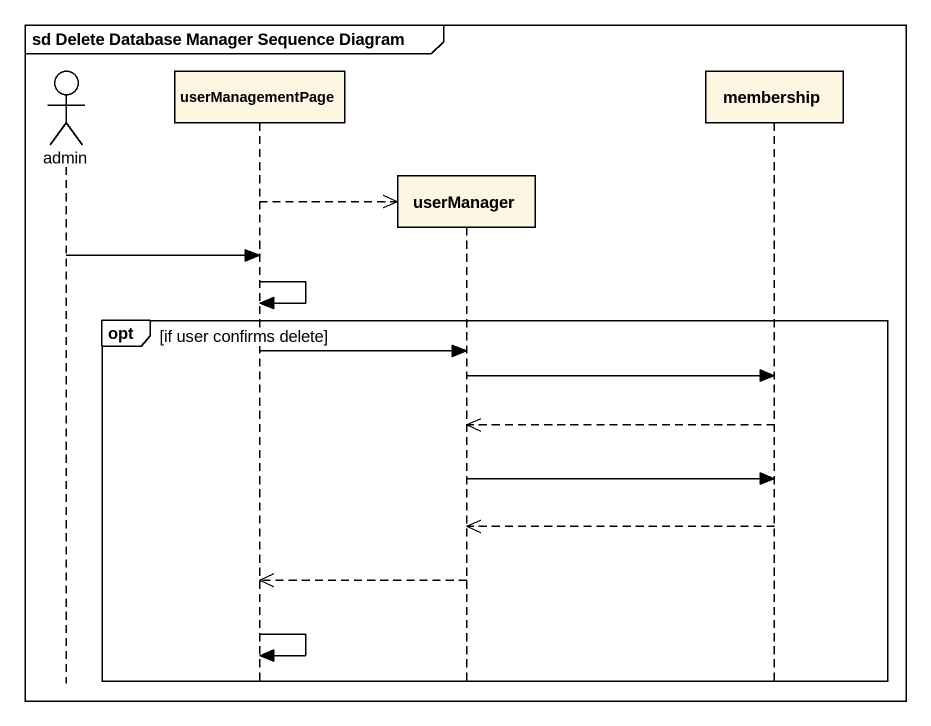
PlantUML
@startuml
mainframe sd Delete Database Manager Sequence Diagram
hide footbox
actor admin
participant userManagementPage
participant userManager
participant membership

userManagementPage -->> userManager **
admin -> userManagementPage
userManagementPage -> userManagementPage
opt if user confirms delete
  userManagementPage -> userManager
  userManager -> membership
  membership -->> userManager
  userManager -> membership
  membership -->> userManager
  userManager -->> userManagementPage
  userManagementPage -> userManagementPage
end
@enduml
